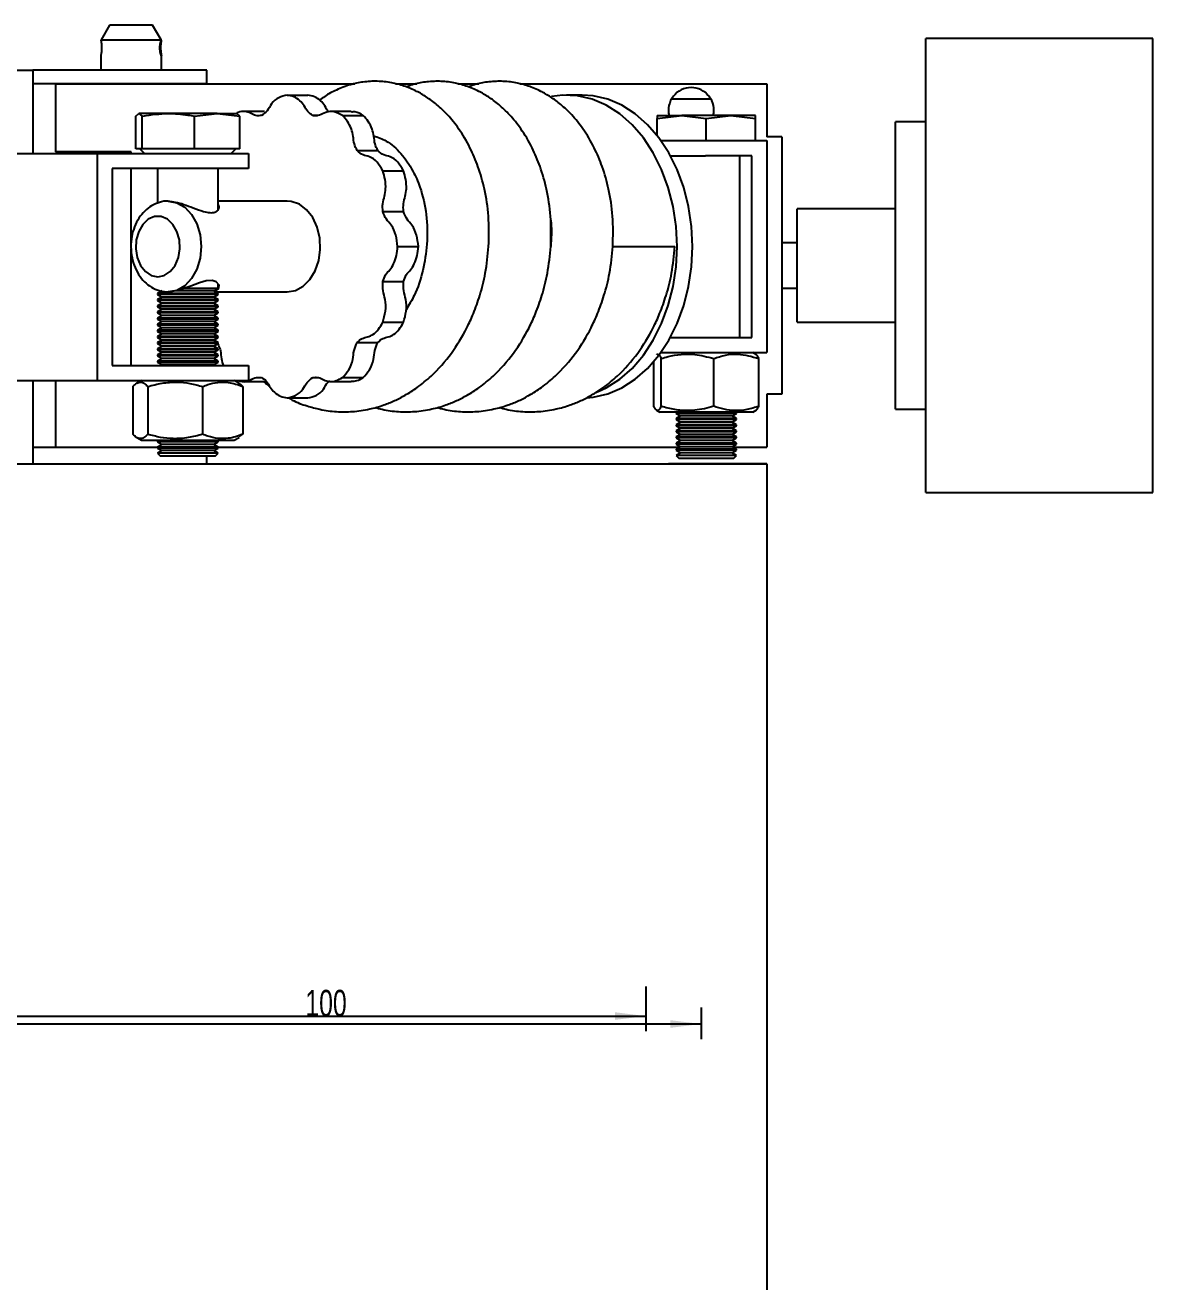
# Model space of a CAD drawing. Header units: millimetres. Extents: x 118 to 1056, y 18 to 712.
# Drawn here: x 335.4 to 484.4, y 229.9 to 396 of the extents above; entities that cross this region are included whole.
import ezdxf

# ---------------------------------------------------------------- set-up
doc = ezdxf.new("R2010")
doc.units = ezdxf.units.MM
doc.layers.add('10', color=7, linetype='Continuous')
doc.styles.add('SLDTEXTSTYLE5', font='TXT', dxfattribs={"width": 0.7})
doc.dimstyles.new('SLDDIMSTYLE2', dxfattribs={"dimtxt": 3.5, "dimasz": 4.08, "dimexe": 0, "dimexo": 0.0625, "dimgap": 0.875, "dimtad": 2, "dimrnd": 1e-09, "dimzin": 12, "dimdsep": 46, "dimtxsty": 'SLDTEXTSTYLE5', "dimsah": 1, "dimcen": 0.09, "dimadec": 0, "dimazin": 3, "dimtfac": 1, "dimtofl": 0, "dimtmove": 0, "dimatfit": 3, "dimfxl": 1, "dimfrac": 2, "dimtolj": 1, "dimtzin": 12, "dimarcsym": 0})

# ---------------------------------------------------------------- blocks, each defined once
blk = doc.blocks.new('_D_61')
at = {"layer": '10', "transparency": 16777216}
for p, q in [((324.77, 266.14), (324.77, 261.98)), ((424.77, 266.14), (424.77, 261.98)), ((324.77, 263.98), (424.77, 263.98))]:
    blk.add_line(p, q, dxfattribs=at)
for points in [[(324.77, 263.98), (328.85, 263.47), (328.85, 264.48)], [(424.77, 263.98), (420.69, 264.48), (420.69, 263.47)]]:
    blk.add_solid(points, dxfattribs=at)
at = {"layer": '10', "transparency": 16777216, "insert": (372.47, 268.49), "char_height": 3.5, "attachment_point": 1, "style": 'SLDTEXTSTYLE5'}
blk.add_mtext('100', dxfattribs=at)
blk = doc.blocks.new('_D_97')
at = {"layer": '10', "transparency": 16777216}
for p, q in [((231.45, 268.91), (231.45, 263.02)), ((417.45, 268.91), (417.45, 263.02)), ((231.45, 265.02), (417.45, 265.02))]:
    blk.add_line(p, q, dxfattribs=at)
for points in [[(231.45, 265.02), (235.53, 264.52), (235.53, 265.53)], [(417.45, 265.02), (413.37, 265.53), (413.37, 264.52)]]:
    blk.add_solid(points, dxfattribs=at)
at = {"layer": '10', "transparency": 16777216, "insert": (322.15, 269.53), "char_height": 3.5, "attachment_point": 1, "style": 'SLDTEXTSTYLE5'}
blk.add_mtext('186', dxfattribs=at)

msp = doc.modelspace()

# ---------------------------------------------------------------- linework, layer by layer
at = {"color": 7, "linetype": 'Continuous', "lineweight": 25}
for p, q in [((346.60091, 395.97752), (345.47836, 394.0332)), ((352.29151, 395.97752), (346.60091, 395.97752)), ((353.41406, 394.0332), (352.29151, 395.97752)), ((353.40984, 393.97752), (345.4524, 393.97752)), ((353.42507, 394.01103), (353.44001, 393.97752)), ((484.44621, 394.2188), (454.44621, 394.2188)), ((454.44621, 334.2188), (454.44621, 394.2188)), ((484.44621, 334.2188), (484.44621, 394.2188)), ((345.44621, 391.9201), (345.44621, 390.01133)), ((353.44621, 390.01133), (353.44621, 391.9201)), ((312.44621, 390.01133), (336.44621, 390.01133)), ((336.44621, 390.01133), (336.44621, 379.01133)), ((359.44621, 390.01133), (336.44621, 390.01133)), ((359.44621, 388.2188), (359.44621, 390.01133)), ((359.44621, 388.2188), (336.44621, 388.2188)), ((339.44621, 388.2188), (339.44621, 379.2188)), ((339.44621, 388.2188), (378.98974, 388.2188)), ((384.40054, 388.2188), (387.19402, 388.2188)), ((392.60481, 388.2188), (395.39829, 388.2188)), ((400.80908, 388.2188), (433.44621, 388.2188)), ((433.44621, 388.2188), (433.44621, 381.2188)), ((370.06736, 386.7188), (372.80211, 386.7188)), ((409.03766, 386.7188), (406.98659, 386.7188)), ((420.84813, 386.2188), (426.04428, 386.2188)), ((350.06, 383.94534), (350.48877, 384.31133)), ((350.06, 379.61133), (350.06, 383.94534)), ((350.48877, 384.31133), (350.91754, 383.94534)), ((354.36065, 384.31133), (350.48877, 384.31133)), ((350.91754, 379.61133), (350.91754, 383.94534)), ((360.81808, 384.31133), (354.36065, 384.31133)), ((357.80375, 383.94534), (360.81808, 384.31133)), ((357.80375, 379.61133), (357.80375, 383.94534)), ((360.81808, 384.31133), (363.83241, 383.94534)), ((360.81808, 384.31133), (363.44533, 384.31133)), ((363.83241, 383.94534), (363.40364, 384.31133)), ((363.83241, 379.61133), (363.83241, 383.94534)), ((367.05996, 384.55649), (364.3252, 384.55649)), ((373.45424, 384.03931), (374.07468, 384.03931)), ((378.54427, 384.55649), (375.80951, 384.55649)), ((377.36509, 384.03931), (380.09984, 384.03931)), ((418.94621, 383.65281), (422.19621, 384.0188)), ((418.94621, 384.0188), (422.19621, 384.0188)), ((418.94621, 381.4038), (418.94621, 383.65281)), ((422.19621, 384.0188), (425.44621, 383.65281)), ((428.69621, 384.0188), (422.19621, 384.0188)), ((425.44621, 383.65281), (428.69621, 384.0188)), ((425.44621, 380.7188), (425.44621, 383.65281)), ((428.69621, 384.0188), (431.94621, 383.65281)), ((431.94621, 384.0188), (428.69621, 384.0188)), ((431.94621, 380.7188), (431.94621, 383.65281)), ((454.44621, 383.2188), (450.44621, 383.2188)), ((450.44621, 345.2188), (450.44621, 383.2188)), ((419.4609, 380.7188), (433.44621, 380.7188)), ((435.44621, 381.2188), (433.44621, 381.2188)), ((433.44621, 380.7188), (433.44621, 352.7188)), ((435.44621, 381.2188), (435.44621, 347.2188)), ((303.94621, 379.01133), (344.94621, 379.01133)), ((349.44621, 379.2188), (339.44621, 379.2188)), ((344.94621, 379.01133), (344.94621, 349.01133)), ((344.94621, 379.01133), (364.94621, 379.01133)), ((345.44621, 379.2188), (345.44621, 379.01133)), ((349.44621, 379.01133), (349.44621, 379.2188)), ((350.91754, 379.61133), (350.06, 379.61133)), ((350.61121, 379.61133), (351.21121, 379.01133)), ((357.80375, 379.61133), (350.91754, 379.61133)), ((363.83241, 379.61133), (357.80375, 379.61133)), ((362.68121, 379.01133), (363.28121, 379.61133)), ((364.94621, 379.01133), (364.94621, 377.01133)), ((379.32051, 379.39829), (382.05527, 379.39829)), ((420.71403, 378.7188), (425.32291, 378.7188)), ((431.44621, 378.7188), (425.32291, 378.7188)), ((429.82485, 378.7188), (429.82485, 354.7188)), ((431.44621, 354.7188), (431.44621, 378.7188)), ((364.94621, 377.01133), (346.94621, 377.01133)), ((346.94621, 377.01133), (346.94621, 351.01133)), ((349.44621, 366.92321), (349.44621, 377.01133)), ((352.94621, 377.01133), (352.94621, 372.44879)), ((360.94621, 371.62714), (360.94621, 377.01133)), ((382.7074, 376.7188), (385.44215, 376.7188)), ((370.06736, 372.7188), (360.94621, 372.7188)), ((382.7074, 371.35981), (385.44215, 371.35981)), ((450.44621, 371.7188), (437.44621, 371.7188)), ((437.44621, 356.7188), (437.44621, 371.7188)), ((437.44621, 367.2188), (435.44621, 367.2188)), ((349.44621, 351.01133), (349.44621, 366.43755)), ((384.66282, 366.7188), (387.39757, 366.7188)), ((382.7074, 362.07778), (385.44215, 362.07778)), ((353.53207, 360.85638), (352.94621, 360.51813)), ((352.94621, 360.51813), (352.94621, 360.38283)), ((355.35509, 360.51813), (352.94621, 360.51813)), ((355.58814, 360.85638), (355.29552, 360.85638)), ((360.94621, 360.51813), (355.35509, 360.51813)), ((360.36034, 360.85638), (355.58814, 360.85638)), ((360.94621, 361.19463), (356.43562, 361.19463)), ((360.36034, 360.85638), (360.94621, 361.19463)), ((360.94621, 360.51813), (360.36034, 360.85638)), ((360.59864, 360.7188), (370.06736, 360.7188)), ((360.94621, 361.19463), (360.94621, 361.75353)), ((360.94621, 360.38283), (360.94621, 360.51813)), ((435.44621, 361.2188), (437.44621, 361.2188)), ((352.94621, 360.38283), (353.53207, 360.04458)), ((355.35509, 360.38283), (352.94621, 360.38283)), ((353.53207, 360.04458), (352.94621, 359.70633)), ((352.94621, 359.70633), (352.94621, 359.57103)), ((355.35509, 359.70633), (352.94621, 359.70633)), ((352.94621, 359.57103), (353.53207, 359.23278)), ((355.35509, 359.57103), (352.94621, 359.57103)), ((353.53207, 359.23278), (352.94621, 358.89453)), ((352.94621, 358.89453), (352.94621, 358.75923)), ((355.35509, 358.89453), (352.94621, 358.89453)), ((352.94621, 358.75923), (353.53207, 358.42098)), ((355.35509, 358.75923), (352.94621, 358.75923)), ((355.58814, 360.04458), (353.53207, 360.04458)), ((355.58814, 359.23278), (353.53207, 359.23278)), ((360.94621, 360.38283), (355.35509, 360.38283)), ((360.94621, 359.70633), (355.35509, 359.70633)), ((360.94621, 359.57103), (355.35509, 359.57103)), ((360.94621, 358.89453), (355.35509, 358.89453)), ((360.94621, 358.75923), (355.35509, 358.75923)), ((360.36034, 360.04458), (355.58814, 360.04458)), ((360.36034, 359.23278), (355.58814, 359.23278)), ((360.36034, 360.04458), (360.94621, 360.38283)), ((360.94621, 359.70633), (360.36034, 360.04458)), ((360.36034, 359.23278), (360.94621, 359.57103)), ((360.94621, 358.89453), (360.36034, 359.23278)), ((360.36034, 358.42098), (360.94621, 358.75923)), ((360.94621, 359.57103), (360.94621, 359.70633)), ((360.94621, 358.75923), (360.94621, 358.89453)), ((353.53207, 358.42098), (352.94621, 358.08273)), ((352.94621, 358.08273), (352.94621, 357.94743)), ((355.35509, 358.08273), (352.94621, 358.08273)), ((352.94621, 357.94743), (353.53207, 357.60918)), ((355.35509, 357.94743), (352.94621, 357.94743)), ((353.53207, 357.60918), (352.94621, 357.27093)), ((352.94621, 357.27093), (352.94621, 357.13563)), ((355.35509, 357.27093), (352.94621, 357.27093)), ((352.94621, 357.13563), (353.53207, 356.79738)), ((355.35509, 357.13563), (352.94621, 357.13563)), ((355.58814, 358.42098), (353.53207, 358.42098)), ((355.58814, 357.60918), (353.53207, 357.60918)), ((360.94621, 358.08273), (355.35509, 358.08273)), ((360.94621, 357.94743), (355.35509, 357.94743)), ((360.94621, 357.27093), (355.35509, 357.27093)), ((360.94621, 357.13563), (355.35509, 357.13563)), ((360.36034, 358.42098), (355.58814, 358.42098)), ((360.36034, 357.60918), (355.58814, 357.60918)), ((360.94621, 358.08273), (360.36034, 358.42098)), ((360.36034, 357.60918), (360.94621, 357.94743)), ((360.94621, 357.27093), (360.36034, 357.60918)), ((360.36034, 356.79738), (360.94621, 357.13563)), ((360.94621, 357.94743), (360.94621, 358.08273)), ((360.94621, 357.13563), (360.94621, 357.27093)), ((353.53207, 356.79738), (352.94621, 356.45913)), ((352.94621, 356.45913), (352.94621, 356.32383)), ((355.35509, 356.45913), (352.94621, 356.45913)), ((352.94621, 356.32383), (353.53207, 355.98558)), ((355.35509, 356.32383), (352.94621, 356.32383)), ((353.53207, 355.98558), (352.94621, 355.64733)), ((352.94621, 355.64733), (352.94621, 355.51203)), ((355.35509, 355.64733), (352.94621, 355.64733)), ((352.94621, 355.51203), (353.53207, 355.17378)), ((355.35509, 355.51203), (352.94621, 355.51203)), ((355.58814, 356.79738), (353.53207, 356.79738)), ((355.58814, 355.98558), (353.53207, 355.98558)), ((360.94621, 356.45913), (355.35509, 356.45913)), ((360.94621, 356.32383), (355.35509, 356.32383)), ((360.94621, 355.64733), (355.35509, 355.64733)), ((360.94621, 355.51203), (355.35509, 355.51203)), ((360.36034, 356.79738), (355.58814, 356.79738)), ((360.36034, 355.98558), (355.58814, 355.98558)), ((360.94621, 356.45913), (360.36034, 356.79738)), ((360.36034, 355.98558), (360.94621, 356.32383)), ((360.94621, 355.64733), (360.36034, 355.98558)), ((360.36034, 355.17378), (360.94621, 355.51203)), ((360.94621, 356.32383), (360.94621, 356.45913)), ((360.94621, 355.51203), (360.94621, 355.64733)), ((382.7074, 356.7188), (385.44215, 356.7188)), ((437.44621, 356.7188), (450.44621, 356.7188)), ((353.53207, 355.17378), (352.94621, 354.83553)), ((352.94621, 354.83553), (352.94621, 354.70023)), ((355.35509, 354.83553), (352.94621, 354.83553)), ((352.94621, 354.70023), (353.53207, 354.36198)), ((355.35509, 354.70023), (352.94621, 354.70023)), ((353.53207, 354.36198), (352.94621, 354.02373)), ((352.94621, 354.02373), (352.94621, 353.88843)), ((355.35509, 354.02373), (352.94621, 354.02373)), ((352.94621, 353.88843), (353.53207, 353.55018)), ((355.35509, 353.88843), (352.94621, 353.88843)), ((355.58814, 355.17378), (353.53207, 355.17378)), ((355.58814, 354.36198), (353.53207, 354.36198)), ((360.94621, 354.83553), (355.35509, 354.83553)), ((360.94621, 354.70023), (355.35509, 354.70023)), ((360.94621, 354.02373), (355.35509, 354.02373)), ((360.94621, 353.88843), (355.35509, 353.88843)), ((360.36034, 355.17378), (355.58814, 355.17378)), ((360.36034, 354.36198), (355.58814, 354.36198)), ((360.94621, 354.83553), (360.36034, 355.17378)), ((360.36034, 354.36198), (360.94621, 354.70023)), ((360.94621, 354.02373), (360.36034, 354.36198)), ((360.36034, 353.55018), (360.94621, 353.88843)), ((360.36799, 354.36639), (360.81421, 354.03931)), ((360.94621, 354.70023), (360.94621, 354.83553)), ((360.94621, 353.88843), (360.94621, 354.02373)), ((379.32051, 354.03931), (382.05527, 354.03931)), ((420.71403, 354.7188), (425.32291, 354.7188)), ((425.32291, 354.7188), (431.44621, 354.7188)), ((353.53207, 353.55018), (352.94621, 353.21193)), ((352.94621, 353.21193), (352.94621, 353.07663)), ((355.35509, 353.21193), (352.94621, 353.21193)), ((352.94621, 353.07663), (353.53207, 352.73838)), ((355.35509, 353.07663), (352.94621, 353.07663)), ((353.53207, 352.73838), (352.94621, 352.40013)), ((352.94621, 352.40013), (352.94621, 352.26483)), ((355.35509, 352.40013), (352.94621, 352.40013)), ((352.94621, 352.26483), (353.53207, 351.92658)), ((355.35509, 352.26483), (352.94621, 352.26483)), ((355.58814, 353.55018), (353.53207, 353.55018)), ((355.58814, 352.73838), (353.53207, 352.73838)), ((360.94621, 353.21193), (355.35509, 353.21193)), ((360.94621, 353.07663), (355.35509, 353.07663)), ((360.94621, 352.40013), (355.35509, 352.40013)), ((360.94621, 352.26483), (355.35509, 352.26483)), ((360.36034, 353.55018), (355.58814, 353.55018)), ((360.36034, 352.73838), (355.58814, 352.73838)), ((360.94621, 353.21193), (360.36034, 353.55018)), ((360.36034, 352.73838), (360.94621, 353.07663)), ((360.94621, 352.40013), (360.36034, 352.73838)), ((360.36034, 351.92658), (360.94621, 352.26483)), ((360.94621, 353.07663), (360.94621, 353.21193)), ((360.94621, 352.26483), (360.94621, 352.40013)), ((419.4609, 352.7188), (433.44621, 352.7188)), ((432.02156, 352.45879), (431.57121, 352.7188)), ((346.94621, 351.01133), (364.94621, 351.01133)), ((353.53207, 351.92658), (352.94621, 351.58833)), ((352.94621, 351.58833), (352.94621, 351.45303)), ((355.35509, 351.58833), (352.94621, 351.58833)), ((352.94621, 351.45303), (353.53207, 351.11478)), ((355.35509, 351.45303), (352.94621, 351.45303)), ((353.53207, 351.11478), (353.35289, 351.01133)), ((355.58814, 351.92658), (353.53207, 351.92658)), ((355.58814, 351.11478), (353.53207, 351.11478)), ((360.94621, 351.58833), (355.35509, 351.58833)), ((360.94621, 351.45303), (355.35509, 351.45303)), ((360.36034, 351.92658), (355.58814, 351.92658)), ((360.36034, 351.11478), (355.58814, 351.11478)), ((360.94621, 351.58833), (360.36034, 351.92658)), ((360.36034, 351.11478), (360.94621, 351.45303)), ((360.53952, 351.01133), (360.36034, 351.11478)), ((360.94621, 351.45303), (360.94621, 351.58833)), ((364.94621, 351.01133), (364.94621, 349.01133)), ((418.51312, 345.61586), (418.51312, 351.50654)), ((419.48984, 345.61586), (419.48984, 351.92173)), ((426.42293, 345.61586), (426.42293, 351.92173)), ((432.3793, 345.61586), (432.3793, 351.92173)), ((303.94621, 349.01133), (344.94621, 349.01133)), ((336.44621, 349.01133), (336.44621, 338.01133)), ((339.44621, 349.01133), (339.44621, 340.2188)), ((344.94621, 349.01133), (364.94621, 349.01133)), ((350.82121, 349.01133), (350.21396, 348.66074)), ((363.67845, 348.66074), (363.07121, 349.01133)), ((364.3252, 348.8811), (367.05996, 348.8811)), ((373.45424, 349.39829), (374.21801, 349.39829)), ((375.80951, 348.8811), (378.54427, 348.8811)), ((377.36509, 349.39829), (380.09984, 349.39829)), ((349.69486, 348.21427), (349.69486, 341.90839)), ((351.64318, 348.21427), (351.64318, 341.90839)), ((358.89452, 348.21427), (358.89452, 341.90839)), ((364.19755, 348.21427), (364.19755, 341.90839)), ((435.44621, 347.2188), (433.44621, 347.2188)), ((433.44621, 347.2188), (433.44621, 340.2188)), ((370.06736, 346.7188), (372.80211, 346.7188)), ((418.878, 345.07468), (419.32121, 344.8188)), ((431.57121, 344.8188), (419.32121, 344.8188)), ((421.47635, 344.8188), (421.44621, 344.8014)), ((421.44621, 344.8014), (421.44621, 344.6661)), ((429.44621, 344.8014), (421.44621, 344.8014)), ((421.44621, 344.6661), (422.03207, 344.32785)), ((429.44621, 344.6661), (421.44621, 344.6661)), ((422.03207, 344.32785), (421.44621, 343.9896)), ((421.44621, 343.9896), (421.44621, 343.8543)), ((429.44621, 343.9896), (421.44621, 343.9896)), ((421.44621, 343.8543), (422.03207, 343.51605)), ((429.44621, 343.8543), (421.44621, 343.8543)), ((428.86034, 344.32785), (422.03207, 344.32785)), ((428.86034, 344.32785), (429.44621, 344.6661)), ((429.44621, 343.9896), (428.86034, 344.32785)), ((428.86034, 343.51605), (429.44621, 343.8543)), ((429.44621, 344.8014), (429.41607, 344.8188)), ((429.44621, 344.6661), (429.44621, 344.8014)), ((429.44621, 343.8543), (429.44621, 343.9896)), ((431.57121, 344.8188), (432.01441, 345.07468)), ((450.44621, 345.2188), (454.44621, 345.2188)), ((422.03207, 343.51605), (421.44621, 343.1778)), ((421.44621, 343.1778), (421.44621, 343.0425)), ((429.44621, 343.1778), (421.44621, 343.1778)), ((421.44621, 343.0425), (422.03207, 342.70425)), ((429.44621, 343.0425), (421.44621, 343.0425)), ((422.03207, 342.70425), (421.44621, 342.366)), ((421.44621, 342.366), (421.44621, 342.2307)), ((429.44621, 342.366), (421.44621, 342.366)), ((421.44621, 342.2307), (422.03207, 341.89245)), ((429.44621, 342.2307), (421.44621, 342.2307)), ((428.86034, 343.51605), (422.03207, 343.51605)), ((428.86034, 342.70425), (422.03207, 342.70425)), ((429.44621, 343.1778), (428.86034, 343.51605)), ((428.86034, 342.70425), (429.44621, 343.0425)), ((429.44621, 342.366), (428.86034, 342.70425)), ((428.86034, 341.89245), (429.44621, 342.2307)), ((429.44621, 343.0425), (429.44621, 343.1778)), ((429.44621, 342.2307), (429.44621, 342.366)), ((350.20826, 341.46522), (350.82121, 341.11133)), ((350.82121, 341.11133), (352.61861, 341.11133)), ((352.61861, 341.11133), (363.07121, 341.11133)), ((353.07854, 341.11133), (352.94621, 341.03493)), ((352.94621, 341.03493), (352.94621, 340.89963)), ((355.35509, 341.03493), (352.94621, 341.03493)), ((352.94621, 340.89963), (353.53207, 340.56138)), ((355.35509, 340.89963), (352.94621, 340.89963)), ((353.53207, 340.56138), (352.94621, 340.22313)), ((355.58814, 340.56138), (353.53207, 340.56138)), ((360.94621, 341.03493), (355.35509, 341.03493)), ((360.94621, 340.89963), (355.35509, 340.89963)), ((360.36034, 340.56138), (355.58814, 340.56138)), ((360.36034, 340.56138), (360.94621, 340.89963)), ((360.94621, 340.22313), (360.36034, 340.56138)), ((360.94621, 341.03493), (360.81388, 341.11133)), ((360.94621, 340.89963), (360.94621, 341.03493)), ((363.07121, 341.11133), (363.72641, 341.48961)), ((363.67655, 341.57595), (364.19755, 341.90839)), ((422.03207, 341.89245), (421.44621, 341.5542)), ((421.44621, 341.5542), (421.44621, 341.4189)), ((429.44621, 341.5542), (421.44621, 341.5542)), ((421.44621, 341.4189), (422.03207, 341.08065)), ((429.44621, 341.4189), (421.44621, 341.4189)), ((422.03207, 341.08065), (421.44621, 340.7424)), ((421.44621, 340.7424), (421.44621, 340.6071)), ((429.44621, 340.7424), (421.44621, 340.7424)), ((421.44621, 340.6071), (422.03207, 340.26885)), ((429.44621, 340.6071), (421.44621, 340.6071)), ((428.86034, 341.89245), (422.03207, 341.89245)), ((428.86034, 341.08065), (422.03207, 341.08065)), ((429.44621, 341.5542), (428.86034, 341.89245)), ((428.86034, 341.08065), (429.44621, 341.4189)), ((429.44621, 340.7424), (428.86034, 341.08065)), ((428.86034, 340.26885), (429.44621, 340.6071)), ((429.44621, 341.4189), (429.44621, 341.5542)), ((429.44621, 340.6071), (429.44621, 340.7424)), ((336.44621, 340.2188), (352.94621, 340.2188)), ((339.44621, 340.2188), (352.94621, 340.2188)), ((352.94621, 340.22313), (352.94621, 340.08783)), ((355.35509, 340.22313), (352.94621, 340.22313)), ((352.94621, 340.08783), (353.53207, 339.74958)), ((355.35509, 340.08783), (352.94621, 340.08783)), ((353.53207, 339.74958), (352.94621, 339.41133)), ((352.94621, 339.41133), (353.34621, 339.01133)), ((355.35509, 339.41133), (352.94621, 339.41133)), ((355.5142, 339.01133), (353.34621, 339.01133)), ((355.58814, 339.74958), (353.53207, 339.74958)), ((360.94621, 340.22313), (355.35509, 340.22313)), ((360.94621, 340.08783), (355.35509, 340.08783)), ((360.94621, 339.41133), (355.35509, 339.41133)), ((360.54621, 339.01133), (355.5142, 339.01133)), ((360.36034, 339.74958), (355.58814, 339.74958)), ((359.44621, 338.01133), (359.44621, 339.01133)), ((360.36034, 339.74958), (360.94621, 340.08783)), ((360.94621, 339.41133), (360.36034, 339.74958)), ((360.54621, 339.01133), (360.94621, 339.41133)), ((360.94621, 340.08783), (360.94621, 340.22313)), ((360.94621, 340.2188), (421.94538, 340.2188)), ((422.03207, 340.26885), (421.44621, 339.9306)), ((421.44621, 339.9306), (421.44621, 339.7953)), ((429.44621, 339.9306), (421.44621, 339.9306)), ((421.44621, 339.7953), (422.03207, 339.45705)), ((429.44621, 339.7953), (421.44621, 339.7953)), ((422.03207, 339.45705), (421.44621, 339.1188)), ((421.44621, 339.1188), (421.84621, 338.7188)), ((429.44621, 339.1188), (421.44621, 339.1188)), ((428.86034, 340.26885), (422.03207, 340.26885)), ((428.86034, 339.45705), (422.03207, 339.45705)), ((429.44621, 339.9306), (428.86034, 340.26885)), ((428.86034, 339.45705), (429.44621, 339.7953)), ((429.44621, 339.1188), (428.86034, 339.45705)), ((428.94703, 340.2188), (433.44621, 340.2188)), ((429.04621, 338.7188), (429.44621, 339.1188)), ((429.44621, 339.7953), (429.44621, 339.9306)), ((215.44621, 338.01084), (433.44621, 338.01084)), ((215.44621, 338.01074), (433.44621, 338.01074)), ((312.44621, 338.01133), (336.44621, 338.01133)), ((336.44621, 338.01133), (420.44621, 338.01133)), ((420.44621, 338.01232), (420.44621, 338.012)), ((433.44621, 338.01232), (420.44621, 338.01232)), ((420.44621, 338.012), (422.44621, 338.012)), ((420.44621, 338.012), (420.44621, 338.01116)), ((420.44621, 338.01116), (420.44621, 338.01084)), ((422.44621, 338.01116), (420.44621, 338.01116)), ((420.44621, 338.01084), (433.44621, 338.01084)), ((429.04621, 338.7188), (421.84621, 338.7188)), ((422.44621, 338.012), (422.44621, 338.01223)), ((422.44621, 338.01223), (431.44621, 338.01223)), ((422.44621, 338.012), (422.44621, 338.01116)), ((422.44621, 338.01093), (422.44621, 338.01116)), ((431.44621, 338.01093), (422.44621, 338.01093)), ((431.44621, 338.01223), (431.44621, 338.01093)), ((433.44621, 338.01084), (433.44621, 338.01232)), ((433.44621, 338.01084), (433.44621, 338.01074)), ((433.44621, 338.01074), (433.44621, 108.01074)), ((454.44621, 334.2188), (484.44621, 334.2188))]:
    msp.add_line(p, q, dxfattribs=at)
at = {"color": 7, "linetype": 'Continuous', "lineweight": 25, "flags": 128}
for points in [[(421.58205, 366.7188), (421.45182, 369.38454), (421.06346, 372.00271), (420.4239, 374.52658), (419.54455, 376.91113), (418.4411, 379.1138), (417.13324, 381.09527), (415.64432, 382.8202), (414.0009, 384.2578), (412.23231, 385.38241), (410.37011, 386.17397), (408.44753, 386.61835), (406.49888, 386.70763), (405.01224, 386.53497)], [(423.63312, 366.7188), (423.50289, 369.38454), (423.11453, 372.00271), (422.47497, 374.52658), (421.59562, 376.91113), (420.49217, 379.1138), (419.18431, 381.09527), (417.69539, 382.8202), (416.05197, 384.2578), (414.28338, 385.38241), (412.42118, 386.17397), (410.4986, 386.61835), (409.03766, 386.7188)], [(354.3425, 372.7188), (355.47577, 372.51435), (356.53182, 371.91495), (357.43866, 370.96144), (358.13451, 369.7188), (358.57194, 368.27171), (358.72114, 366.7188), (358.57194, 365.16588), (358.13451, 363.7188), (357.43866, 362.47616), (356.53182, 361.52264), (355.47577, 360.92324), (354.3425, 360.7188)], [(370.06736, 360.7188), (371.15628, 360.9073), (372.17678, 361.46096), (373.06474, 362.34499), (373.76436, 363.50384), (374.23169, 364.8647), (374.43735, 366.34205), (374.36844, 367.84309), (374.02927, 369.27347), (373.44116, 370.54334), (372.64106, 371.5729), (371.67924, 372.29746), (370.61615, 372.67149), (370.06736, 372.7188)], [(352.97512, 362.7188), (353.83554, 362.89651), (354.6195, 363.41384), (355.25736, 364.22484), (355.69242, 365.25743), (355.88605, 366.41988), (355.82102, 367.60888), (355.50313, 368.7188), (354.96061, 369.651), (354.24167, 370.32267), (353.41019, 370.67412), (352.54005, 370.67412), (351.70857, 370.32267), (350.98963, 369.651), (350.44711, 368.7188), (350.12921, 367.60888), (350.06419, 366.41988), (350.25781, 365.25743), (350.69288, 364.22484), (351.33074, 363.41384), (352.1147, 362.89651), (352.97512, 362.7188)], [(409.66046, 346.73701), (410.4986, 346.81924), (412.42118, 347.26362), (414.28338, 348.05519), (416.05197, 349.1798), (417.69539, 350.6174), (419.18431, 352.34232), (420.49217, 354.3238), (421.59562, 356.52646), (422.47497, 358.91101), (423.11453, 361.43489), (423.50289, 364.05306), (423.63312, 366.7188)], [(411.08859, 347.52491), (412.23231, 348.05519), (414.0009, 349.1798), (415.64432, 350.6174), (417.13324, 352.34232), (418.4411, 354.3238), (419.54455, 356.52646), (420.4239, 358.91101), (421.06346, 361.43489), (421.45182, 364.05306), (421.58205, 366.7188)], [(413.09957, 366.7193), (413.10458, 366.7193), (413.35793, 366.71933), (413.97142, 366.71938), (414.88754, 366.71942), (416.0204, 366.71946), (417.26381, 366.71949), (418.50119, 366.71952), (419.61655, 366.71953), (420.50532, 366.71953), (421.08418, 366.71952), (421.29888, 366.7195), (421.2995, 366.7195)], [(360.46455, 360.82227), (360.55178, 360.83611), (360.97316, 361.14592), (361.06534, 361.59463), (360.70523, 362.07497), (360.1396, 362.24146), (359.35009, 362.16694), (358.47149, 361.9044), (357.33909, 361.47725), (355.93107, 360.99004), (354.86199, 360.75526), (354.3425, 360.7188), (354.3425, 360.7188)]]:
    msp.add_lwpolyline(points, dxfattribs=at)
at = {"color": 7, "linetype": 'Continuous', "lineweight": 25}
for start, end in [(90, 193.4933988), (346.5066012, 90)]:
    msp.add_arc((423.44621, 384.7188), 3, start, end, dxfattribs=at)
for points, knots in [([(345.4524, 393.97752), (345.45561, 393.9569), (345.46209, 393.9152), (345.47757, 393.82318), (345.49607, 393.70679), (345.51581, 393.56497), (345.53359, 393.40396), (345.54658, 393.23187), (345.55319, 393.05175), (345.55257, 392.87407), (345.54508, 392.69957), (345.53201, 392.53546), (345.51468, 392.38157), (345.49531, 392.24317), (345.47598, 392.12221), (345.45979, 392.02559), (345.4484, 391.95385), (345.44706, 391.93127), (345.4464, 391.9201)], [0, 0, 0, 0, 0.05559752, 0.112438883, 0.175398191, 0.240119884, 0.304094311, 0.370005698, 0.432501821, 0.496916681, 0.557723862, 0.620259725, 0.681801777, 0.745018789, 0.808542773, 0.873889035, 0.937623069, 1, 1, 1, 1]), ([(345.47894, 394.03286), (345.47552, 394.02695), (345.46904, 394.01573), (345.45774, 393.98978), (345.4524, 393.97752)], [0, 0, 0, 0, 0.5271697377, 1, 1, 1, 1]), ([(353.44001, 393.97752), (353.4368, 393.9569), (353.43032, 393.9152), (353.41484, 393.82318), (353.39634, 393.70679), (353.37661, 393.56497), (353.35883, 393.40396), (353.34584, 393.23187), (353.33923, 393.05175), (353.33984, 392.87407), (353.34733, 392.69957), (353.3604, 392.53546), (353.37773, 392.38157), (353.39711, 392.24314), (353.41641, 392.12232), (353.43273, 392.02517), (353.4438, 391.95416), (353.44755, 391.91348), (353.44323, 391.90292), (353.43118, 391.92191), (353.41206, 391.96943), (353.38766, 392.04301), (353.3594, 392.14265), (353.3299, 392.26559), (353.30159, 392.41095), (353.27792, 392.57263), (353.26126, 392.74776), (353.2538, 392.92603), (353.25591, 393.10544), (353.2669, 393.27706), (353.28572, 393.44125), (353.3103, 393.59236), (353.33891, 393.72949), (353.36638, 393.83785), (353.3908, 393.92167), (353.40346, 393.95879), (353.40984, 393.97752)], [0, 0, 0, 0, 0.026316112, 0.053220975, 0.083021661, 0.11365654, 0.143937714, 0.175135714, 0.204717159, 0.235206804, 0.263988818, 0.293589073, 0.322718925, 0.35264159, 0.382709555, 0.413640063, 0.443807451, 0.474900899, 0.504196546, 0.534372832, 0.563191528, 0.592815957, 0.622213943, 0.652418403, 0.682626046, 0.713717756, 0.743718429, 0.77464805, 0.803675173, 0.833559126, 0.862391029, 0.892013398, 0.921699309, 0.9522098, 0.975893302, 1, 1, 1, 1]), ([(353.40984, 393.97752), (353.40639, 393.99441), (353.3994, 394.02864), (353.3999, 394.04855), (353.40426, 394.05086), (353.41171, 394.03632), (353.41348, 394.03286)], [0, 0, 0, 0, 0.292857925, 0.593238741, 0.903470039, 1, 1, 1, 1]), ([(396.68667, 366.7195), (396.71623, 368.06681), (396.77266, 370.6394), (396.21859, 374.19839), (395.36294, 377.21872), (394.22172, 379.90918), (392.86535, 382.19215), (391.34663, 384.0778), (389.90014, 385.45719), (388.52467, 386.47826), (387.07984, 387.3136), (385.54558, 387.95838), (383.80289, 388.4152), (381.9808, 388.60936), (380.13894, 388.50363), (378.32097, 388.1206), (376.62729, 387.4692), (375.27022, 386.76104), (374.58058, 386.22735), (374.36056, 386.05708)], [0, 0, 0, 0, 0.0935352931, 0.1785984851, 0.2548754879, 0.3228507507, 0.3994612175, 0.4625710382, 0.5180360793, 0.5659008586, 0.6081117889, 0.6605666611, 0.7088542564, 0.7644938398, 0.8197502128, 0.86937646, 0.9262775615, 0.9764802166, 1, 1, 1, 1]), ([(404.89094, 366.7195), (404.9205, 368.06681), (404.97693, 370.6394), (404.42286, 374.19839), (403.56721, 377.21872), (402.426, 379.90918), (401.06963, 382.19215), (399.5509, 384.0778), (398.10441, 385.45719), (396.72894, 386.47827), (395.28412, 387.31356), (393.7498, 387.95855), (392.00733, 388.41457), (390.18433, 388.61209), (388.34585, 388.49402), (386.88081, 388.22208), (386.08264, 387.90228), (385.81779, 387.79617)], [0, 0, 0, 0, 0.104623136, 0.199769872, 0.285088889, 0.361122063, 0.446814073, 0.517405046, 0.579445013, 0.63298377, 0.68019846, 0.738871428, 0.792883122, 0.855118322, 0.916924886, 0.972433918, 1, 1, 1, 1]), ([(413.09522, 366.7195), (413.12477, 368.06681), (413.18121, 370.6394), (412.62714, 374.19839), (411.77149, 377.21872), (410.63027, 379.90918), (409.2739, 382.19215), (407.75518, 384.0778), (406.30869, 385.45719), (404.93321, 386.47827), (403.4884, 387.31356), (401.95408, 387.95855), (400.21161, 388.41457), (398.3886, 388.61209), (396.55012, 388.49402), (395.08508, 388.22208), (394.28691, 387.90228), (394.02206, 387.79617)], [0, 0, 0, 0, 0.1046231359, 0.1997698725, 0.2850888892, 0.3611220626, 0.4468140727, 0.5174050457, 0.5794450131, 0.6329837699, 0.6801984603, 0.7388714278, 0.792883122, 0.8551183222, 0.9169248857, 0.9724339179, 1, 1, 1, 1]), ([(370.06736, 386.7188), (369.69286, 386.63993), (368.94769, 386.48299), (368.01488, 385.72203), (367.47595, 384.59478), (366.94506, 384.22407), (366.68047, 384.03931)], [0, 0, 0, 0, 0.282280463, 0.561684005, 0.781547586, 1, 1, 1, 1]), ([(373.45424, 384.03931), (373.22326, 384.18408), (372.76184, 384.47327), (372.32696, 385.33496), (371.73019, 386.06087), (370.9511, 386.55402), (370.36214, 386.66383), (370.06736, 386.7188)], [0, 0, 0, 0, 0.186139916, 0.371831606, 0.557475407, 0.77850994, 1, 1, 1, 1]), ([(375.62966, 384.47461), (375.59892, 384.49727), (375.34833, 384.68199), (375.07147, 385.35121), (374.46179, 386.05561), (373.6867, 386.55544), (373.09718, 386.66431), (372.80211, 386.7188)], [0, 0, 0, 0, 0.0309194403, 0.252026496, 0.4730765295, 0.7362670615, 1, 1, 1, 1]), ([(350.91754, 383.94534), (350.94818, 383.95139), (352.08298, 384.17565), (353.2374, 384.24442), (354.36065, 384.31133)], [0, 0, 0, 0, 0.026995305, 1, 1, 1, 1]), ([(354.36065, 384.31133), (355.22348, 384.27112), (356.37864, 384.21729), (357.51594, 384.00026), (357.80375, 383.94534)], [0, 0, 0, 0, 0.746933317, 1, 1, 1, 1]), ([(366.68047, 384.03931), (366.42764, 384.00627), (365.92258, 383.94028), (365.23104, 384.39083), (364.45137, 384.6015), (363.79241, 384.55094), (363.42458, 384.35883), (363.33364, 384.31133)], [0, 0, 0, 0, 0.218701479, 0.436876323, 0.654994902, 0.914695133, 1, 1, 1, 1]), ([(377.36509, 384.03931), (377.01199, 384.22758), (376.30938, 384.60222), (375.22388, 384.58233), (374.34584, 383.97535), (373.7508, 384.01803), (373.45424, 384.03931)], [0, 0, 0, 0, 0.282280463, 0.561684005, 0.781547586, 1, 1, 1, 1]), ([(379.32051, 379.39829), (379.17329, 379.68192), (378.87922, 380.24851), (378.81702, 381.29271), (378.56507, 382.33025), (378.0703, 383.29112), (377.60032, 383.78974), (377.36509, 384.03931)], [0, 0, 0, 0, 0.186139916, 0.371831606, 0.557475407, 0.77850994, 1, 1, 1, 1]), ([(380.09984, 384.03931), (379.74629, 384.25593), (379.24427, 384.56353), (378.70548, 384.50159), (378.54613, 384.48327)], [0, 0, 0, 0, 0.70424368, 1, 1, 1, 1]), ([(382.05527, 379.39829), (381.90805, 379.68192), (381.61397, 380.24851), (381.55178, 381.29271), (381.29983, 382.33025), (380.80506, 383.29112), (380.33508, 383.78974), (380.09984, 384.03931)], [0, 0, 0, 0, 0.186139916, 0.371831606, 0.557475407, 0.77850994, 1, 1, 1, 1]), ([(418.94621, 384.0188), (418.94621, 383.95189), (418.94621, 383.88312), (418.94621, 383.65886), (418.94621, 383.65281)], [0, 0, 0, 0, 0.973004784, 1, 1, 1, 1]), ([(431.94621, 383.65281), (431.94621, 383.65886), (431.94621, 383.88312), (431.94621, 383.95189), (431.94621, 384.0188)], [0, 0, 0, 0, 0.026995305, 1, 1, 1, 1]), ([(381.50543, 381.35137), (382.06797, 381.15487), (383.35781, 380.70433), (385.14727, 379.09412), (386.635, 376.95994), (387.80782, 374.24147), (388.55731, 370.97898), (388.65296, 367.17583), (388.06177, 363.53736), (387.11647, 360.55699), (386.15744, 358.97328), (385.77884, 358.34807)], [0, 0, 0, 0, 0.0913683193, 0.209493551, 0.3274658393, 0.417990691, 0.5522920454, 0.6869507294, 0.8050488069, 0.9230376982, 1, 1, 1, 1]), ([(382.7074, 376.7188), (382.4703, 377.12378), (381.99853, 377.9296), (381.0512, 378.6561), (380.06931, 378.73203), (379.56957, 379.17668), (379.32051, 379.39829)], [0, 0, 0, 0, 0.282280463, 0.561684005, 0.781547586, 1, 1, 1, 1]), ([(385.44215, 376.7188), (385.20506, 377.12378), (384.73329, 377.9296), (383.78596, 378.6561), (382.80407, 378.73203), (382.30433, 379.17668), (382.05527, 379.39829)], [0, 0, 0, 0, 0.282280463, 0.561684005, 0.781547586, 1, 1, 1, 1]), ([(382.7074, 371.35981), (382.6834, 371.70631), (382.63546, 372.39848), (382.96261, 373.34539), (383.123, 374.41654), (383.04513, 375.58767), (382.82005, 376.3415), (382.7074, 376.7188)], [0, 0, 0, 0, 0.186139916, 0.371831606, 0.557475407, 0.77850994, 1, 1, 1, 1]), ([(385.44215, 371.35981), (385.41816, 371.70631), (385.37022, 372.39848), (385.69737, 373.34539), (385.85776, 374.41654), (385.77989, 375.58767), (385.55481, 376.3415), (385.44215, 376.7188)], [0, 0, 0, 0, 0.186139916, 0.371831606, 0.557475407, 0.77850994, 1, 1, 1, 1]), ([(354.34035, 372.71765), (354.33767, 372.71803), (353.95712, 372.77237), (353.18988, 372.58508), (352.13738, 372.15645), (351.21291, 371.43151), (350.44478, 370.48747), (349.86165, 369.33991), (349.49782, 368.03996), (349.3803, 366.65319), (349.52311, 365.25434), (349.92953, 363.91646), (350.57177, 362.75604), (351.39752, 361.83068), (352.3431, 361.17645), (353.34509, 360.78595), (354.02666, 360.74006), (354.3425, 360.7188)], [0, 0, 0, 0, 0.00049502, 0.070365625, 0.138950898, 0.207966167, 0.27887671, 0.352130492, 0.427194715, 0.50327289, 0.580027161, 0.657599035, 0.736119231, 0.806816905, 0.875406303, 0.942263491, 1, 1, 1, 1]), ([(354.3425, 372.7188), (354.66017, 372.69466), (355.29444, 372.64645), (356.45966, 372.2962), (357.71424, 371.81776), (358.89193, 371.36083), (359.8766, 371.15127), (360.54769, 371.23437), (360.96559, 371.5357), (361.15097, 371.91881), (361.00349, 372.13228), (360.94621, 372.21519)], [0, 0, 0, 0, 0.11564474, 0.230895234, 0.356068739, 0.500772262, 0.603573958, 0.706700544, 0.805481652, 0.924452663, 1, 1, 1, 1]), ([(384.66282, 366.7188), (384.60526, 367.23196), (384.49073, 368.25306), (383.93541, 369.53129), (383.11277, 370.26978), (382.84223, 370.99725), (382.7074, 371.35981)], [0, 0, 0, 0, 0.282280463, 0.561684005, 0.781547586, 1, 1, 1, 1]), ([(387.39757, 366.7188), (387.34002, 367.23196), (387.22549, 368.25306), (386.67016, 369.53129), (385.84753, 370.26978), (385.57699, 370.99725), (385.44215, 371.35981)], [0, 0, 0, 0, 0.282280463, 0.561684005, 0.781547586, 1, 1, 1, 1]), ([(404.8607, 370.37088), (404.8859, 370.19346), (405.05191, 369.02474), (404.9672, 367.77734), (404.89535, 366.7193)], [0, 0, 0, 0, 0.151806822, 1, 1, 1, 1]), ([(370.28662, 346.7188), (370.43824, 346.62215), (371.19372, 346.14057), (372.58896, 345.67741), (374.53401, 345.13), (376.54949, 344.86308), (378.75863, 344.86774), (380.86095, 345.17599), (382.71246, 345.70565), (384.27086, 346.33612), (385.74918, 347.09883), (387.37803, 348.15186), (389.50948, 349.90143), (391.80243, 352.4939), (393.56869, 355.38577), (394.75377, 357.97544), (395.60219, 360.37376), (396.35511, 363.34498), (396.57088, 365.54102), (396.68667, 366.7195)], [0, 0, 0, 0, 0.0140611972, 0.0700639031, 0.1169939328, 0.1760800629, 0.2331309107, 0.2949548595, 0.3464478485, 0.3868612602, 0.4282309095, 0.4778750652, 0.5387763105, 0.6403603028, 0.735838972, 0.7847198371, 0.8446616849, 0.9166394135, 1, 1, 1, 1]), ([(381.68343, 345.45143), (381.98789, 345.36515), (383.0018, 345.07783), (384.75482, 344.8688), (386.9626, 344.86608), (389.06529, 345.17637), (390.91672, 345.70557), (392.47513, 346.33614), (393.95345, 347.09883), (395.58231, 348.15186), (397.71375, 349.90143), (400.00671, 352.4939), (401.77296, 355.38577), (402.95805, 357.97544), (403.80647, 360.37376), (404.55939, 363.34498), (404.77515, 365.54102), (404.89094, 366.7195)], [0, 0, 0, 0, 0.027914626, 0.092961475, 0.15576772, 0.223828584, 0.280516282, 0.325006675, 0.370549772, 0.425202123, 0.4922472, 0.604079176, 0.709189912, 0.763001971, 0.828990865, 0.908229841, 1, 1, 1, 1]), ([(382.7074, 362.07778), (382.81305, 362.3943), (383.02409, 363.02658), (383.65293, 363.62248), (384.18268, 364.44024), (384.54257, 365.50782), (384.62271, 366.31486), (384.66282, 366.7188)], [0, 0, 0, 0, 0.186139916, 0.371831606, 0.557475407, 0.77850994, 1, 1, 1, 1]), ([(385.44215, 362.07778), (385.5478, 362.3943), (385.75885, 363.02658), (386.38769, 363.62248), (386.91744, 364.44024), (387.27733, 365.50782), (387.35746, 366.31486), (387.39757, 366.7188)], [0, 0, 0, 0, 0.186139916, 0.371831606, 0.557475407, 0.77850994, 1, 1, 1, 1]), ([(389.88771, 345.45143), (390.19216, 345.36515), (391.20607, 345.07783), (392.9591, 344.8688), (395.16687, 344.86608), (397.26957, 345.17637), (399.12099, 345.70557), (400.67941, 346.33614), (402.15772, 347.09883), (403.78658, 348.15186), (405.91803, 349.90143), (408.21098, 352.4939), (409.97724, 355.38577), (411.16232, 357.97544), (412.01074, 360.37376), (412.76366, 363.34498), (412.97943, 365.54102), (413.09522, 366.7195)], [0, 0, 0, 0, 0.027914626, 0.092961475, 0.15576772, 0.223828584, 0.280516282, 0.325006675, 0.370549772, 0.425202123, 0.4922472, 0.604079176, 0.709189912, 0.763001971, 0.828990865, 0.908229841, 1, 1, 1, 1]), ([(398.09198, 345.45143), (398.39644, 345.36515), (399.41035, 345.07783), (401.16337, 344.8688), (403.37114, 344.86608), (405.47384, 345.17637), (407.32527, 345.70557), (408.88368, 346.33614), (410.362, 347.09883), (411.99086, 348.15186), (414.1223, 349.90143), (416.41525, 352.4939), (418.18151, 355.38577), (419.3666, 357.97544), (420.21502, 360.37376), (420.96794, 363.34498), (421.1837, 365.54102), (421.29949, 366.7195)], [0, 0, 0, 0, 0.027914626, 0.092961475, 0.15576772, 0.223828584, 0.280516282, 0.325006675, 0.370549772, 0.425202123, 0.4922472, 0.604079176, 0.709189912, 0.763001971, 0.828990865, 0.908229841, 1, 1, 1, 1]), ([(382.7074, 356.7188), (382.8448, 357.20265), (383.11819, 358.16541), (383.10368, 359.65287), (382.66072, 360.85604), (382.69187, 361.67141), (382.7074, 362.07778)], [0, 0, 0, 0, 0.282280463, 0.561684005, 0.781547586, 1, 1, 1, 1]), ([(385.44215, 356.7188), (385.57955, 357.20265), (385.85295, 358.16541), (385.83844, 359.65287), (385.39548, 360.85604), (385.42663, 361.67141), (385.44215, 362.07778)], [0, 0, 0, 0, 0.282280463, 0.561684005, 0.781547586, 1, 1, 1, 1]), ([(379.32051, 354.03931), (379.5275, 354.24103), (379.94098, 354.644), (380.70301, 354.72923), (381.46017, 355.07447), (382.16139, 355.75245), (382.52527, 356.39646), (382.7074, 356.7188)], [0, 0, 0, 0, 0.186139916, 0.371831606, 0.557475407, 0.77850994, 1, 1, 1, 1]), ([(382.05527, 354.03931), (382.26225, 354.24103), (382.67573, 354.644), (383.43777, 354.72923), (384.19493, 355.07447), (384.89615, 355.75245), (385.26003, 356.39646), (385.44215, 356.7188)], [0, 0, 0, 0, 0.186139916, 0.371831606, 0.557475407, 0.77850994, 1, 1, 1, 1]), ([(360.89218, 353.85724), (361.00663, 353.63059), (361.26491, 353.11915), (361.32618, 352.15301), (361.46592, 351.40289), (361.64447, 351.06948), (361.67562, 351.01133)], [0, 0, 0, 0, 0.264678393, 0.597260945, 0.929757726, 1, 1, 1, 1]), ([(377.36509, 349.39829), (377.66063, 349.72318), (378.2487, 350.36964), (378.77888, 351.66776), (378.83429, 353.01323), (379.15878, 353.69802), (379.32051, 354.03931)], [0, 0, 0, 0, 0.282280463, 0.561684005, 0.781547586, 1, 1, 1, 1]), ([(380.09984, 349.39829), (380.39539, 349.72318), (380.98346, 350.36964), (381.51364, 351.66776), (381.56905, 353.01323), (381.89354, 353.69802), (382.05527, 354.03931)], [0, 0, 0, 0, 0.2822804633, 0.5616840047, 0.7815475861, 1, 1, 1, 1]), ([(418.89042, 352.42491), (418.93899, 352.46013), (419.06344, 352.55041), (419.26603, 352.36188), (419.41479, 352.06934), (419.48984, 351.92173)], [0, 0, 0, 0, 0.240735974, 0.616889133, 1, 1, 1, 1]), ([(419.48984, 351.92173), (419.78788, 352.0095), (421.2234, 352.43223), (423.61381, 352.66787), (425.59336, 352.14208), (426.42293, 351.92173)], [0, 0, 0, 0, 0.132101719, 0.636285988, 1, 1, 1, 1]), ([(426.42293, 351.92173), (426.93959, 352.08812), (427.98411, 352.4245), (430.01129, 352.61117), (431.46237, 352.1887), (432.3793, 351.92173)], [0, 0, 0, 0, 0.264862328, 0.535467961, 1, 1, 1, 1]), ([(432.3793, 351.92173), (432.29469, 352.10391), (432.17078, 352.37068), (432.04263, 352.41185), (432.00199, 352.42491)], [0, 0, 0, 0, 0.6828644796, 1, 1, 1, 1]), ([(349.69486, 348.21427), (349.86396, 348.38195), (350.20583, 348.72095), (350.71235, 348.84497), (351.19655, 348.66294), (351.4934, 348.36473), (351.64318, 348.21427)], [0, 0, 0, 0, 0.264602269, 0.534942203, 0.765340265, 1, 1, 1, 1]), ([(351.64318, 348.21427), (352.27254, 348.38195), (353.54491, 348.72095), (355.4301, 348.84497), (357.23223, 348.66294), (358.33705, 348.36473), (358.89452, 348.21427)], [0, 0, 0, 0, 0.2646022686, 0.5349422032, 0.7653402646, 1, 1, 1, 1]), ([(358.89452, 348.21427), (359.1227, 348.30211), (359.78243, 348.5561), (360.91476, 348.81283), (362.15018, 348.80139), (363.2508, 348.5714), (363.88094, 348.3337), (364.19755, 348.21427)], [0, 0, 0, 0, 0.131831831, 0.381174161, 0.636616426, 0.817414848, 1, 1, 1, 1]), ([(363.66436, 349.01133), (363.7254, 348.98305), (364.14039, 348.79076), (364.91403, 348.87133), (365.78816, 349.45867), (366.38367, 349.41837), (366.68047, 349.39829)], [0, 0, 0, 0, 0.062906613, 0.427710966, 0.714776731, 1, 1, 1, 1]), ([(366.68047, 349.39829), (366.91146, 349.25352), (367.37287, 348.96432), (367.80775, 348.10263), (368.40453, 347.37672), (369.18362, 346.88357), (369.77257, 346.77376), (370.06736, 346.7188)], [0, 0, 0, 0, 0.186139916, 0.371831606, 0.557475407, 0.77850994, 1, 1, 1, 1]), ([(367.01348, 348.8811), (367.15438, 348.72833), (367.36893, 348.49569), (367.6312, 348.34741), (367.72123, 348.29651)], [0, 0, 0, 0, 0.656727008, 1, 1, 1, 1]), ([(370.06736, 346.7188), (370.44185, 346.79767), (371.18702, 346.95461), (372.11983, 347.71556), (372.65877, 348.84281), (373.18966, 349.21353), (373.45424, 349.39829)], [0, 0, 0, 0, 0.282280463, 0.561684005, 0.781547586, 1, 1, 1, 1]), ([(372.80211, 346.7188), (373.17571, 346.79909), (373.91908, 346.95886), (374.86431, 347.70026), (375.26355, 348.64492), (375.60643, 348.90911), (375.69122, 348.97444)], [0, 0, 0, 0, 0.3306272052, 0.6578847524, 0.915404811, 1, 1, 1, 1]), ([(373.45424, 349.39829), (373.70711, 349.43117), (374.21223, 349.49686), (374.90327, 349.04857), (375.68496, 348.82879), (376.53962, 348.9355), (377.08974, 349.24392), (377.36509, 349.39829)], [0, 0, 0, 0, 0.186139916, 0.371831606, 0.557475407, 0.77850994, 1, 1, 1, 1]), ([(378.54258, 348.90764), (378.78483, 348.91824), (379.32597, 348.94192), (379.8245, 349.23591), (380.09984, 349.39829)], [0, 0, 0, 0, 0.447670744, 1, 1, 1, 1]), ([(364.19755, 348.21427), (364.02935, 348.41173), (363.85783, 348.61309), (363.68042, 348.65735), (363.67699, 348.6582)], [0, 0, 0, 0, 0.980670396, 1, 1, 1, 1]), ([(419.48984, 345.61586), (419.40507, 345.44818), (419.23369, 345.10918), (418.97976, 344.98516), (418.73702, 345.16719), (418.58821, 345.46539), (418.51312, 345.61586)], [0, 0, 0, 0, 0.264602269, 0.534942203, 0.765340265, 1, 1, 1, 1]), ([(426.42293, 345.61586), (426.01276, 345.49743), (425.18899, 345.25958), (423.76498, 345.03121), (422.14641, 345.01577), (420.66517, 345.26977), (419.78815, 345.52802), (419.48984, 345.61586)], [0, 0, 0, 0, 0.180936658, 0.363381698, 0.612418148, 0.868168619, 1, 1, 1, 1]), ([(432.3793, 345.61586), (431.86233, 345.44818), (430.81719, 345.10918), (429.26867, 344.98516), (427.78837, 345.16719), (426.88085, 345.46539), (426.42293, 345.61586)], [0, 0, 0, 0, 0.264602269, 0.534942203, 0.765340265, 1, 1, 1, 1]), ([(432.00189, 345.09638), (432.05241, 345.12478), (432.18039, 345.19671), (432.30431, 345.45783), (432.3793, 345.61586)], [0, 0, 0, 0, 0.394812652, 1, 1, 1, 1]), ([(351.64318, 341.90839), (351.47408, 341.74071), (351.13222, 341.40171), (350.6257, 341.27769), (350.1415, 341.45972), (349.84465, 341.75792), (349.69486, 341.90839)], [0, 0, 0, 0, 0.264602269, 0.534942203, 0.765340265, 1, 1, 1, 1]), ([(358.89452, 341.90839), (358.26517, 341.74071), (356.9928, 341.40171), (355.10761, 341.27769), (353.30548, 341.45972), (352.20066, 341.75792), (351.64318, 341.90839)], [0, 0, 0, 0, 0.264602269, 0.534942203, 0.765340265, 1, 1, 1, 1]), ([(364.19755, 341.90839), (363.88381, 341.78996), (363.25372, 341.55211), (362.16452, 341.32375), (360.92649, 341.3083), (359.79351, 341.5623), (359.1227, 341.82055), (358.89452, 341.90839)], [0, 0, 0, 0, 0.1809366584, 0.363381698, 0.6124181482, 0.8681686189, 1, 1, 1, 1])]:
    msp.add_open_spline(points, degree=3, knots=knots, dxfattribs=at)

# ---------------------------------------------------------------- dimensions: what is measured, and where the dimension line sits
at = {"layer": '10'}
dim = msp.add_linear_dim(base=(417.44621, 267.18867), p1=(231.44621, 268.90739), p2=(417.44621, 268.90739), angle=0, dimstyle='SLDDIMSTYLE2', dxfattribs=at)
dim.commit()
dim.dimension.update_dxf_attribs({"geometry": '_D_97', "text_midpoint": (324.44621, 267.18867), "dimtype": 160})
dim = msp.add_linear_dim(base=(424.77019, 266.14236), p1=(324.77019, 266.14236), p2=(424.77019, 266.14236), dimstyle='SLDDIMSTYLE2', dxfattribs=at)
dim.commit()
dim.dimension.update_dxf_attribs({"geometry": '_D_61', "text_midpoint": (374.77019, 266.14236), "dimtype": 160})

doc.saveas('drawing.dxf')
